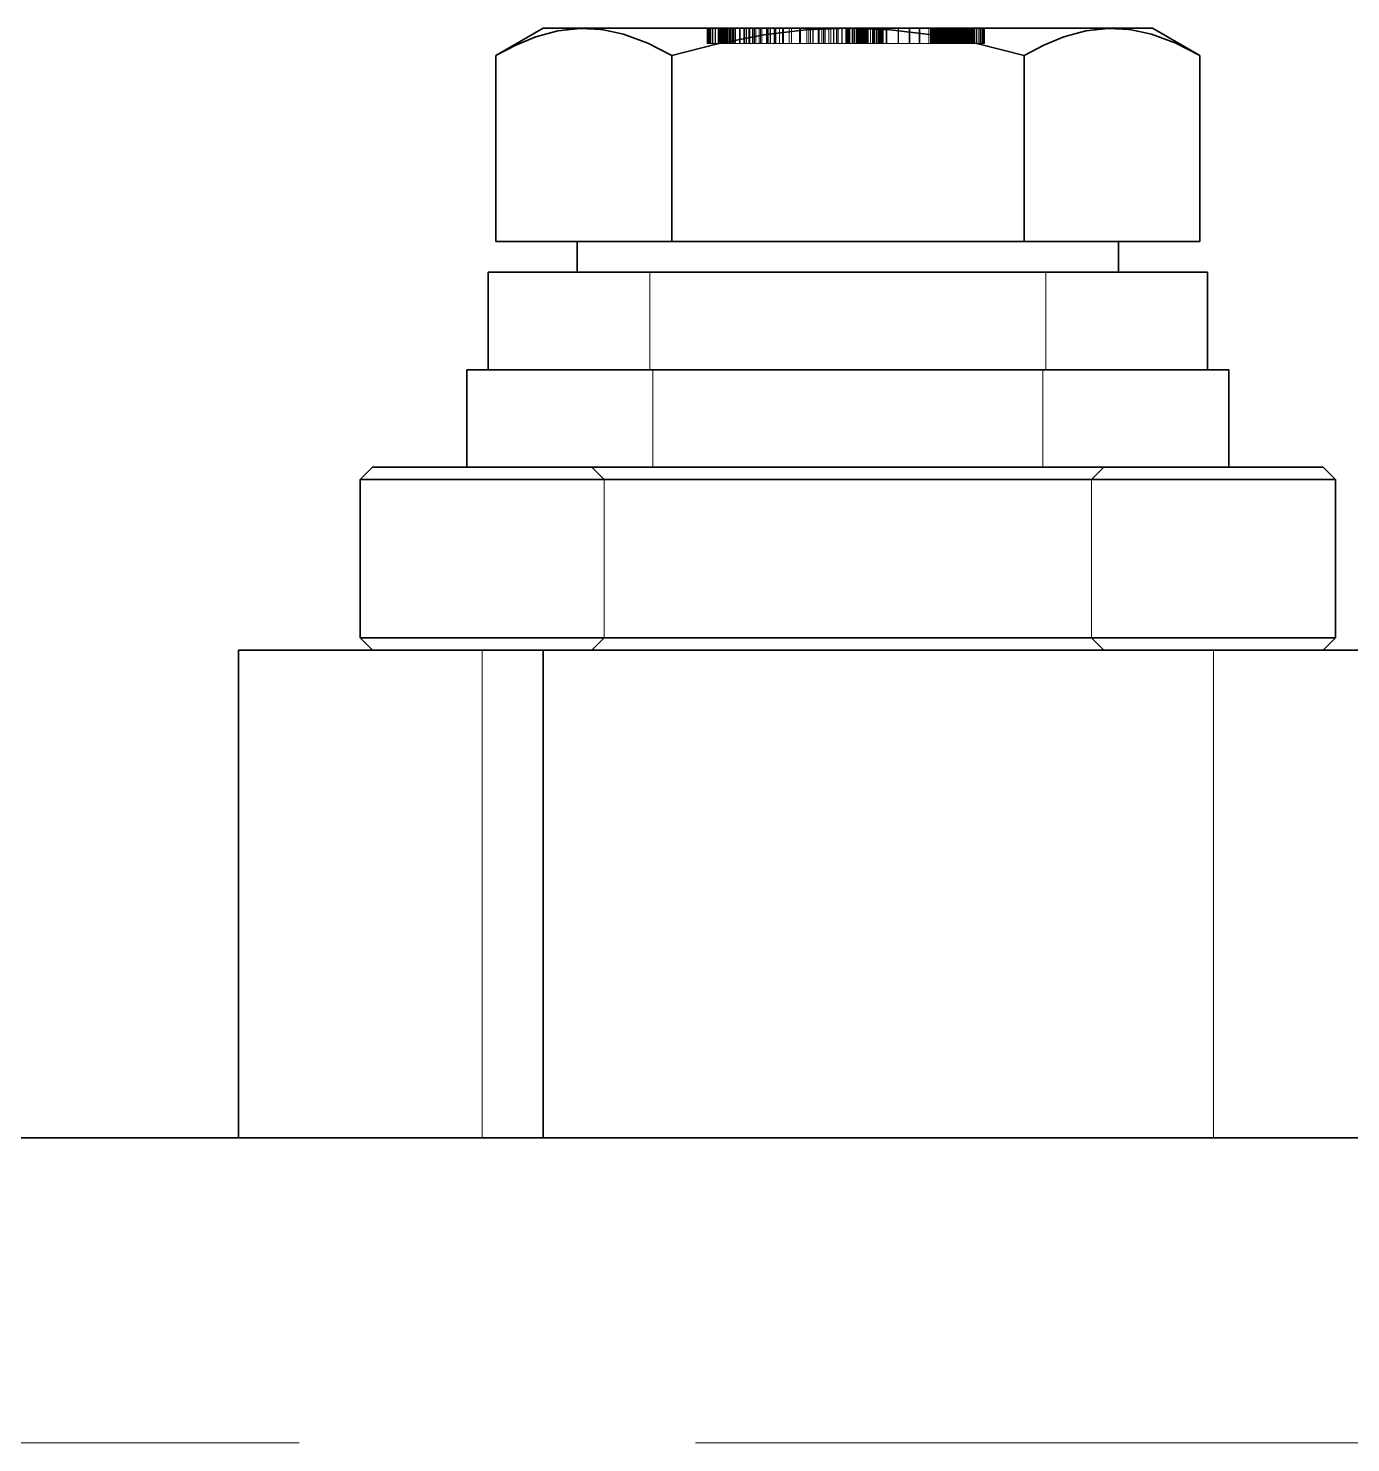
# Model space of a CAD drawing. Header units: millimetres. Extents: x -10155 to 20189, y -25550 to -22580.
# Drawn here: x -9013.2 to -8991.5, y -24743.05 to -24719.85 of the extents above; entities that cross this region are included whole.
import ezdxf

# ---------------------------------------------------------------- set-up
doc = ezdxf.new("R2010")
doc.units = ezdxf.units.MM
doc.linetypes.add('HIDDEN-HOKUTO', pattern=[3.8, 2.5, -1.3])
doc.layers.add('AM_HID', color=1, linetype='HIDDEN-HOKUTO', lineweight=25)

msp = doc.modelspace()

# ---------------------------------------------------------------- linework, layer by layer
at = {"color": 7, "lineweight": 35, "ltscale": 0.02237}
msp.add_line((-9004.748, -24719.846), (-9005.522, -24720.294), dxfattribs=at)
at = {"color": 7, "lineweight": 35, "ltscale": 0.125}
for p, q in [((-9004.748, -24719.846), (-8999.748, -24719.846)), ((-8999.748, -24719.846), (-8994.748, -24719.846)), ((-9004.748, -24730.046), (-9009.748, -24730.046)), ((-9004.748, -24738.046), (-9009.748, -24738.046))]:
    msp.add_line(p, q, dxfattribs=at)
at = {"color": 7, "lineweight": 35, "ltscale": 0.001489}
msp.add_line((-8999.776, -24719.846), (-8999.717, -24719.846), dxfattribs=at)
at = {"color": 7, "lineweight": 35, "ltscale": 0.022376}
msp.add_line((-8994.748, -24719.846), (-8993.972, -24720.294), dxfattribs=at)
at = {"color": 7, "lineweight": 35, "ltscale": 0.076314}
for p, q in [((-9005.522, -24723.346), (-9005.522, -24720.294)), ((-9002.637, -24723.346), (-9002.637, -24720.294)), ((-8996.858, -24723.346), (-8996.858, -24720.294)), ((-8993.972, -24723.346), (-8993.972, -24720.294))]:
    msp.add_line(p, q, dxfattribs=at)
at = {"color": 7, "lineweight": 35, "ltscale": 0.072131}
for p, q in [((-9005.522, -24723.346), (-9002.637, -24723.346)), ((-8996.858, -24723.346), (-8993.972, -24723.346))]:
    msp.add_line(p, q, dxfattribs=at)
at = {"color": 7, "lineweight": 35, "ltscale": 0.0125}
for p, q in [((-9004.187, -24723.346), (-9004.187, -24723.846)), ((-8995.308, -24723.346), (-8995.308, -24723.846))]:
    msp.add_line(p, q, dxfattribs=at)
at = {"color": 7, "lineweight": 35, "ltscale": 0.144489}
msp.add_line((-9002.637, -24723.346), (-8996.858, -24723.346), dxfattribs=at)
at = {"color": 7, "lineweight": 35, "ltscale": 0.147498}
msp.add_line((-8999.748, -24723.846), (-9005.647, -24723.846), dxfattribs=at)
at = {"color": 7, "lineweight": 35, "ltscale": 0.039999}
for p, q in [((-9005.647, -24723.846), (-9005.647, -24725.446)), ((-8993.847, -24723.846), (-8993.847, -24725.446))]:
    msp.add_line(p, q, dxfattribs=at)
at = {"color": 7, "lineweight": 35, "ltscale": 0.147504}
msp.add_line((-8993.847, -24723.846), (-8999.748, -24723.846), dxfattribs=at)
at = {"color": 7, "lineweight": 35, "ltscale": 0.15625}
for p, q in [((-9005.998, -24725.446), (-8999.748, -24725.446)), ((-8999.748, -24725.446), (-8993.498, -24725.446))]:
    msp.add_line(p, q, dxfattribs=at)
at = {"color": 7, "lineweight": 35, "ltscale": 0.040001}
for p, q in [((-9005.998, -24725.446), (-9005.998, -24727.046)), ((-8993.498, -24725.446), (-8993.498, -24727.046))]:
    msp.add_line(p, q, dxfattribs=at)
at = {"color": 7, "lineweight": 35, "ltscale": 0.007074}
msp.add_line((-9007.547, -24727.046), (-9007.748, -24727.246), dxfattribs=at)
at = {"color": 7, "lineweight": 35, "ltscale": 0.2}
for p, q in [((-8999.748, -24727.246), (-9007.748, -24727.246)), ((-8991.748, -24727.246), (-8999.748, -24727.246)), ((-9009.748, -24730.046), (-9009.748, -24738.046)), ((-8999.748, -24729.846), (-9007.748, -24729.846)), ((-9004.748, -24730.046), (-9004.748, -24738.046)), ((-8991.748, -24729.846), (-8999.748, -24729.846))]:
    msp.add_line(p, q, dxfattribs=at)
at = {"color": 7, "lineweight": 35, "ltscale": 0.065001}
for p, q in [((-9007.748, -24729.846), (-9007.748, -24727.246)), ((-8991.748, -24729.846), (-8991.748, -24727.246))]:
    msp.add_line(p, q, dxfattribs=at)
at = {"color": 7, "lineweight": 35, "ltscale": 0.194995}
msp.add_line((-9007.547, -24727.046), (-8999.748, -24727.046), dxfattribs=at)
at = {"color": 7, "lineweight": 35, "ltscale": 0.195007}
msp.add_line((-8999.748, -24727.046), (-8991.947, -24727.046), dxfattribs=at)
at = {"color": 7, "lineweight": 35, "ltscale": 0.007065}
msp.add_line((-8991.947, -24727.046), (-8991.748, -24727.246), dxfattribs=at)
at = {"color": 7, "lineweight": 35, "ltscale": 0.007075}
msp.add_line((-9007.547, -24730.046), (-9007.748, -24729.846), dxfattribs=at)
at = {"color": 7, "lineweight": 35}
for p, q in [((-8968.748, -24730.046), (-9004.748, -24730.046)), ((-9379.248, -24738.046), (-8933.248, -24738.046)), ((-9004.748, -24738.046), (-8968.748, -24738.046))]:
    msp.add_line(p, q, dxfattribs=at)
at = {"color": 7, "lineweight": 35, "ltscale": 0.007066}
msp.add_line((-8991.947, -24730.046), (-8991.748, -24729.846), dxfattribs=at)
at = {"color": 7, "lineweight": 35}
for points in [[(-9002.637, -24720.294), (-9003.032, -24720.091), (-9003.431, -24719.943), (-9003.786, -24719.867), (-9004.141, -24719.848), (-9004.507, -24719.889), (-9004.87, -24719.988), (-9005.198, -24720.123), (-9005.522, -24720.294)], [(-8999.748, -24719.846), (-9000.44, -24719.874), (-9001.128, -24719.954), (-9001.887, -24720.1), (-9002.637, -24720.294)], [(-8996.858, -24720.294), (-8997.608, -24720.1), (-8998.367, -24719.954), (-8999.055, -24719.874), (-8999.748, -24719.846)], [(-8993.972, -24720.294), (-8994.367, -24720.091), (-8994.767, -24719.943), (-8995.121, -24719.867), (-8995.477, -24719.848), (-8995.842, -24719.889), (-8996.205, -24719.988), (-8996.533, -24720.123), (-8996.858, -24720.294)]]:
    msp.add_lwpolyline(points, dxfattribs=at)
at = {"layer": 'AM_HID', "color": 1, "lineweight": 13, "ltscale": 5}
for p, q in [((-9002.057, -24719.846), (-9002.057, -24720.096)), ((-9002.053, -24719.846), (-9002.053, -24720.096)), ((-9002.051, -24719.846), (-9002.051, -24720.096)), ((-9002.041, -24719.846), (-9002.041, -24720.096)), ((-9002.035, -24719.846), (-9002.035, -24720.096)), ((-9002.023, -24719.846), (-9002.023, -24720.096)), ((-9002.009, -24719.846), (-9002.009, -24720.096)), ((-9002.005, -24719.846), (-9002.005, -24720.096)), ((-9001.997, -24719.846), (-9001.997, -24720.096)), ((-9001.971, -24719.846), (-9001.971, -24720.096)), ((-9001.962, -24719.846), (-9001.962, -24720.096)), ((-9001.924, -24719.846), (-9001.924, -24720.096)), ((-9001.921, -24719.846), (-9001.921, -24720.096)), ((-9001.875, -24719.846), (-9001.872, -24719.846)), ((-9001.875, -24719.846), (-9001.875, -24720.096)), ((-9001.872, -24719.846), (-9001.872, -24720.096)), ((-9001.872, -24719.846), (-9001.863, -24719.846)), ((-9001.872, -24719.846), (-9001.872, -24720.096)), ((-9001.871, -24719.846), (-9001.871, -24720.096)), ((-9001.865, -24719.846), (-9001.865, -24720.096)), ((-9001.863, -24719.846), (-9001.849, -24719.846)), ((-9001.863, -24719.846), (-9001.863, -24720.096)), ((-9001.857, -24719.846), (-9001.857, -24720.096)), ((-9001.849, -24719.846), (-9001.849, -24720.096)), ((-9001.849, -24719.846), (-9001.829, -24719.846)), ((-9001.849, -24719.846), (-9001.849, -24720.096)), ((-9001.848, -24719.846), (-9001.848, -24720.096)), ((-9001.848, -24719.846), (-9001.848, -24720.096)), ((-9001.848, -24719.846), (-9001.848, -24720.096)), ((-9001.848, -24719.846), (-9001.848, -24720.096)), ((-9001.847, -24719.846), (-9001.847, -24720.096)), ((-9001.847, -24719.846), (-9001.847, -24720.096)), ((-9001.847, -24719.846), (-9001.847, -24720.096)), ((-9001.847, -24719.846), (-9001.847, -24720.096)), ((-9001.844, -24719.846), (-9001.844, -24720.096)), ((-9001.844, -24719.846), (-9001.844, -24720.096)), ((-9001.844, -24719.846), (-9001.844, -24720.096)), ((-9001.844, -24719.846), (-9001.844, -24720.096)), ((-9001.84, -24719.846), (-9001.84, -24720.096)), ((-9001.84, -24719.846), (-9001.84, -24720.096)), ((-9001.84, -24719.846), (-9001.84, -24720.096)), ((-9001.84, -24719.846), (-9001.84, -24720.096)), ((-9001.836, -24719.846), (-9001.836, -24720.096)), ((-9001.836, -24719.846), (-9001.836, -24720.096)), ((-9001.836, -24719.846), (-9001.836, -24720.096)), ((-9001.836, -24719.846), (-9001.836, -24720.096)), ((-9001.836, -24719.846), (-9001.836, -24720.096)), ((-9001.83, -24719.846), (-9001.83, -24720.096)), ((-9001.83, -24719.846), (-9001.83, -24720.096)), ((-9001.83, -24719.846), (-9001.83, -24720.096)), ((-9001.83, -24719.846), (-9001.83, -24720.096)), ((-9001.829, -24719.846), (-9001.803, -24719.846)), ((-9001.829, -24719.846), (-9001.829, -24720.096)), ((-9001.823, -24719.846), (-9001.823, -24720.096)), ((-9001.823, -24719.846), (-9001.823, -24720.096)), ((-9001.823, -24719.846), (-9001.823, -24720.096)), ((-9001.823, -24719.846), (-9001.823, -24720.096)), ((-9001.815, -24719.846), (-9001.815, -24720.096)), ((-9001.815, -24719.846), (-9001.815, -24720.096)), ((-9001.815, -24719.846), (-9001.815, -24720.096)), ((-9001.815, -24719.846), (-9001.815, -24720.096)), ((-9001.815, -24719.846), (-9001.815, -24720.096)), ((-9001.807, -24719.846), (-9001.807, -24720.096)), ((-9001.807, -24719.846), (-9001.807, -24720.096)), ((-9001.807, -24719.846), (-9001.807, -24720.096)), ((-9001.807, -24719.846), (-9001.807, -24720.096)), ((-9001.806, -24719.846), (-9001.806, -24720.096)), ((-9001.803, -24719.846), (-9001.772, -24719.846)), ((-9001.803, -24719.846), (-9001.803, -24720.096)), ((-9001.797, -24719.846), (-9001.797, -24720.096)), ((-9001.797, -24719.846), (-9001.797, -24720.096)), ((-9001.797, -24719.846), (-9001.797, -24720.096)), ((-9001.797, -24719.846), (-9001.797, -24720.096)), ((-9001.795, -24719.846), (-9001.795, -24720.096)), ((-9001.786, -24719.846), (-9001.786, -24720.096)), ((-9001.786, -24719.846), (-9001.786, -24720.096)), ((-9001.786, -24719.846), (-9001.786, -24720.096)), ((-9001.786, -24719.846), (-9001.786, -24720.096)), ((-9001.774, -24719.846), (-9001.774, -24720.096)), ((-9001.774, -24719.846), (-9001.774, -24720.096)), ((-9001.774, -24719.846), (-9001.774, -24720.096)), ((-9001.774, -24719.846), (-9001.774, -24720.096)), ((-9001.772, -24719.846), (-9001.735, -24719.846)), ((-9001.772, -24719.846), (-9001.772, -24720.096)), ((-9001.768, -24719.846), (-9001.768, -24720.096)), ((-9001.761, -24719.846), (-9001.761, -24720.096)), ((-9001.761, -24719.846), (-9001.761, -24720.096)), ((-9001.761, -24719.846), (-9001.761, -24720.096)), ((-9001.761, -24719.846), (-9001.761, -24720.096)), ((-9001.751, -24719.846), (-9001.751, -24720.096)), ((-9001.747, -24719.846), (-9001.747, -24720.096)), ((-9001.747, -24719.846), (-9001.747, -24720.096)), ((-9001.747, -24719.846), (-9001.747, -24720.096)), ((-9001.747, -24719.846), (-9001.747, -24720.096)), ((-9001.735, -24719.846), (-9001.692, -24719.846)), ((-9001.735, -24719.846), (-9001.735, -24720.096)), ((-9001.732, -24719.846), (-9001.732, -24720.096)), ((-9001.732, -24719.846), (-9001.732, -24720.096)), ((-9001.732, -24719.846), (-9001.732, -24720.096)), ((-9001.732, -24719.846), (-9001.732, -24720.096)), ((-9001.72, -24719.846), (-9001.72, -24720.096)), ((-9001.716, -24719.846), (-9001.716, -24720.096)), ((-9001.716, -24719.846), (-9001.716, -24720.096)), ((-9001.716, -24719.846), (-9001.716, -24720.096)), ((-9001.716, -24719.846), (-9001.716, -24720.096)), ((-9001.716, -24719.846), (-9001.716, -24720.096)), ((-9001.698, -24719.846), (-9001.698, -24720.096)), ((-9001.698, -24719.846), (-9001.698, -24720.096)), ((-9001.698, -24719.846), (-9001.698, -24720.096)), ((-9001.698, -24719.846), (-9001.698, -24720.096)), ((-9001.692, -24719.846), (-9001.643, -24719.846)), ((-9001.692, -24719.846), (-9001.692, -24720.096)), ((-9001.68, -24719.846), (-9001.68, -24720.096)), ((-9001.68, -24719.846), (-9001.68, -24720.096)), ((-9001.68, -24719.846), (-9001.68, -24720.096)), ((-9001.68, -24719.846), (-9001.68, -24720.096)), ((-9001.68, -24719.846), (-9001.68, -24720.096)), ((-9001.665, -24719.846), (-9001.665, -24720.096)), ((-9001.661, -24719.846), (-9001.661, -24720.096)), ((-9001.661, -24719.846), (-9001.661, -24720.096)), ((-9001.661, -24719.846), (-9001.661, -24720.096)), ((-9001.661, -24719.846), (-9001.661, -24720.096)), ((-9001.643, -24719.846), (-9001.589, -24719.846)), ((-9001.643, -24719.846), (-9001.643, -24720.096)), ((-9001.641, -24719.846), (-9001.641, -24720.096)), ((-9001.641, -24719.846), (-9001.641, -24720.096)), ((-9001.641, -24719.846), (-9001.641, -24720.096)), ((-9001.641, -24719.846), (-9001.641, -24720.096)), ((-9001.625, -24719.846), (-9001.625, -24720.096)), ((-9001.6, -24719.846), (-9001.6, -24720.096)), ((-9001.6, -24719.846), (-9001.6, -24720.096)), ((-9001.589, -24719.846), (-9001.527, -24719.846)), ((-9001.589, -24719.846), (-9001.589, -24720.096)), ((-9001.527, -24719.846), (-9001.455, -24719.846)), ((-9001.527, -24719.846), (-9001.527, -24720.096)), ((-9001.527, -24719.846), (-9001.527, -24720.096)), ((-9001.524, -24719.846), (-9001.524, -24720.096)), ((-9001.513, -24719.846), (-9001.513, -24720.096)), ((-9001.455, -24719.846), (-9001.373, -24719.846)), ((-9001.455, -24719.846), (-9001.455, -24720.096)), ((-9001.446, -24719.846), (-9001.446, -24720.096)), ((-9001.417, -24719.846), (-9001.417, -24720.096)), ((-9001.412, -24719.846), (-9001.412, -24720.096)), ((-9001.373, -24719.846), (-9001.281, -24719.846)), ((-9001.373, -24719.846), (-9001.373, -24720.096)), ((-9001.356, -24719.846), (-9001.356, -24720.096)), ((-9001.314, -24719.846), (-9001.314, -24720.096)), ((-9001.291, -24719.846), (-9001.291, -24720.096)), ((-9001.281, -24719.846), (-9001.179, -24719.846)), ((-9001.281, -24719.846), (-9001.281, -24720.096)), ((-9001.26, -24719.846), (-9001.26, -24720.096)), ((-9001.202, -24719.846), (-9001.202, -24720.096)), ((-9001.179, -24719.846), (-9001.068, -24719.846)), ((-9001.179, -24719.846), (-9001.179, -24720.096)), ((-9001.161, -24719.846), (-9001.161, -24720.096)), ((-9001.157, -24719.846), (-9001.157, -24720.096)), ((-9001.082, -24719.846), (-9001.082, -24720.096)), ((-9001.068, -24719.846), (-9000.946, -24719.846)), ((-9001.068, -24719.846), (-9001.068, -24720.096)), ((-9001.046, -24719.846), (-9001.046, -24720.096)), ((-9001.043, -24719.846), (-9001.043, -24720.096)), ((-9001.02, -24719.846), (-9001.02, -24720.096)), ((-9000.955, -24719.846), (-9000.955, -24720.096)), ((-9000.946, -24719.846), (-9000.815, -24719.846)), ((-9000.946, -24719.846), (-9000.946, -24720.096)), ((-9000.929, -24719.846), (-9000.929, -24720.096)), ((-9000.871, -24719.846), (-9000.871, -24720.096)), ((-9000.819, -24719.846), (-9000.819, -24720.096)), ((-9000.815, -24719.846), (-9000.674, -24719.846)), ((-9000.815, -24719.846), (-9000.815, -24720.096)), ((-9000.805, -24719.846), (-9000.805, -24720.096)), ((-9000.711, -24719.846), (-9000.711, -24720.096)), ((-9000.675, -24719.846), (-9000.675, -24720.096)), ((-9000.674, -24719.846), (-9000.523, -24719.846)), ((-9000.674, -24719.846), (-9000.674, -24720.096)), ((-9000.673, -24719.846), (-9000.673, -24720.096)), ((-9000.542, -24719.846), (-9000.542, -24720.096)), ((-9000.535, -24719.846), (-9000.535, -24720.096)), ((-9000.523, -24719.846), (-9000.523, -24720.096)), ((-9000.523, -24719.846), (-9000.421, -24719.846)), ((-9000.523, -24719.846), (-9000.523, -24720.096)), ((-9000.421, -24719.846), (-9000.324, -24719.846)), ((-9000.421, -24719.846), (-9000.421, -24720.096)), ((-9000.42, -24719.846), (-9000.42, -24720.096)), ((-9000.389, -24719.846), (-9000.389, -24720.096)), ((-9000.363, -24719.846), (-9000.363, -24720.096)), ((-9000.324, -24719.846), (-9000.232, -24719.846)), ((-9000.324, -24719.846), (-9000.324, -24720.096)), ((-9000.319, -24719.846), (-9000.319, -24720.096)), ((-9000.237, -24719.846), (-9000.237, -24720.096)), ((-9000.232, -24719.846), (-9000.144, -24719.846)), ((-9000.232, -24719.846), (-9000.232, -24720.096)), ((-9000.22, -24719.846), (-9000.22, -24720.096)), ((-9000.175, -24719.846), (-9000.175, -24720.096)), ((-9000.146, -24719.846), (-9000.146, -24720.096)), ((-9000.144, -24719.846), (-9000.061, -24719.846)), ((-9000.144, -24719.846), (-9000.144, -24720.096)), ((-9000.123, -24719.846), (-9000.123, -24720.096)), ((-9000.061, -24719.846), (-9000.061, -24720.096)), ((-9000.061, -24719.846), (-8999.983, -24719.846)), ((-9000.061, -24719.846), (-9000.061, -24720.096)), ((-9000.029, -24719.846), (-9000.029, -24720.096)), ((-8999.983, -24719.846), (-8999.983, -24720.096)), ((-8999.983, -24719.846), (-8999.909, -24719.846)), ((-8999.983, -24719.846), (-8999.983, -24720.096)), ((-8999.977, -24719.846), (-8999.977, -24720.096)), ((-8999.936, -24719.846), (-8999.936, -24720.096)), ((-8999.91, -24719.846), (-8999.91, -24720.096)), ((-8999.909, -24719.846), (-8999.84, -24719.846)), ((-8999.909, -24719.846), (-8999.909, -24720.096)), ((-8999.847, -24719.846), (-8999.847, -24720.096)), ((-8999.846, -24719.846), (-8999.846, -24720.096)), ((-8999.843, -24719.846), (-8999.843, -24720.096)), ((-8999.84, -24719.846), (-8999.776, -24719.846)), ((-8999.84, -24719.846), (-8999.84, -24720.096)), ((-8999.783, -24719.846), (-8999.783, -24720.096)), ((-8999.781, -24719.846), (-8999.781, -24720.096)), ((-8999.776, -24719.846), (-8999.776, -24720.096)), ((-8999.757, -24719.846), (-8999.757, -24720.096)), ((-8999.743, -24719.846), (-8999.743, -24720.096)), ((-8999.728, -24719.846), (-8999.728, -24720.096)), ((-8999.718, -24719.846), (-8999.718, -24720.096)), ((-8999.717, -24719.846), (-8999.663, -24719.846)), ((-8999.717, -24719.846), (-8999.717, -24720.096)), ((-8999.679, -24719.846), (-8999.679, -24720.096)), ((-8999.671, -24719.846), (-8999.671, -24720.096)), ((-8999.663, -24719.846), (-8999.614, -24719.846)), ((-8999.663, -24719.846), (-8999.663, -24720.096)), ((-8999.659, -24719.846), (-8999.659, -24720.096)), ((-8999.637, -24719.846), (-8999.637, -24720.096)), ((-8999.614, -24719.846), (-8999.571, -24719.846)), ((-8999.614, -24719.846), (-8999.614, -24720.096)), ((-8999.603, -24719.846), (-8999.603, -24720.096)), ((-8999.6, -24719.846), (-8999.6, -24720.096)), ((-8999.587, -24719.846), (-8999.587, -24720.096)), ((-8999.586, -24719.846), (-8999.586, -24720.096)), ((-8999.571, -24719.846), (-8999.534, -24719.846)), ((-8999.571, -24719.846), (-8999.571, -24720.096)), ((-8999.568, -24719.846), (-8999.568, -24720.096)), ((-8999.551, -24719.846), (-8999.551, -24720.096)), ((-8999.539, -24719.846), (-8999.539, -24720.096)), ((-8999.534, -24719.846), (-8999.502, -24719.846)), ((-8999.534, -24719.846), (-8999.534, -24720.096)), ((-8999.521, -24719.846), (-8999.521, -24720.096)), ((-8999.514, -24719.846), (-8999.514, -24720.096)), ((-8999.508, -24719.846), (-8999.508, -24720.096)), ((-8999.502, -24719.846), (-8999.502, -24720.096)), ((-8999.502, -24719.846), (-8999.477, -24719.846)), ((-8999.502, -24719.846), (-8999.502, -24720.096)), ((-8999.492, -24719.846), (-8999.492, -24720.096)), ((-8999.477, -24719.846), (-8999.457, -24719.846)), ((-8999.477, -24719.846), (-8999.477, -24720.096)), ((-8999.473, -24719.846), (-8999.473, -24720.096)), ((-8999.458, -24719.846), (-8999.458, -24720.096)), ((-8999.457, -24719.846), (-8999.442, -24719.846)), ((-8999.457, -24719.846), (-8999.457, -24720.096)), ((-8999.456, -24719.846), (-8999.456, -24720.096)), ((-8999.446, -24719.846), (-8999.446, -24720.096)), ((-8999.442, -24719.846), (-8999.434, -24719.846)), ((-8999.442, -24719.846), (-8999.442, -24720.096)), ((-8999.437, -24719.846), (-8999.437, -24720.096)), ((-8999.437, -24719.846), (-8999.437, -24720.096)), ((-8999.434, -24719.846), (-8999.431, -24719.846)), ((-8999.434, -24719.846), (-8999.434, -24720.096)), ((-8999.433, -24719.846), (-8999.433, -24720.096)), ((-8999.431, -24719.846), (-8999.431, -24720.096)), ((-8999.414, -24719.846), (-8999.414, -24720.096)), ((-8999.375, -24719.846), (-8999.375, -24720.096)), ((-8999.374, -24719.846), (-8999.374, -24720.096)), ((-8999.344, -24719.846), (-8999.344, -24720.096)), ((-8999.34, -24719.846), (-8999.34, -24720.096)), ((-8999.321, -24719.846), (-8999.321, -24720.096)), ((-8999.31, -24719.846), (-8999.31, -24720.096)), ((-8999.308, -24719.846), (-8999.308, -24720.096)), ((-8999.279, -24719.846), (-8999.279, -24720.096)), ((-8999.275, -24719.846), (-8999.275, -24720.096)), ((-8999.253, -24719.846), (-8999.253, -24720.096)), ((-8999.237, -24719.846), (-8999.237, -24720.096)), ((-8999.231, -24719.846), (-8999.231, -24720.096)), ((-8999.213, -24719.846), (-8999.213, -24720.096)), ((-8999.208, -24719.846), (-8999.208, -24720.096)), ((-8999.198, -24719.846), (-8999.198, -24720.096)), ((-8999.187, -24719.846), (-8999.187, -24720.096)), ((-8999.186, -24719.846), (-8999.186, -24720.096)), ((-8999.177, -24719.846), (-8999.177, -24720.096)), ((-8999.175, -24719.846), (-8999.175, -24720.096)), ((-8999.172, -24719.846), (-8999.172, -24720.096)), ((-8999.171, -24719.846), (-8999.171, -24720.096)), ((-8999.121, -24719.846), (-8999.121, -24720.096)), ((-8999.109, -24719.846), (-8999.109, -24720.096)), ((-8998.92, -24719.846), (-8998.92, -24720.096)), ((-8998.917, -24719.846), (-8998.917, -24720.096)), ((-8998.743, -24719.846), (-8998.743, -24720.096)), ((-8998.732, -24719.846), (-8998.732, -24720.096)), ((-8998.576, -24719.846), (-8998.576, -24720.096)), ((-8998.566, -24719.846), (-8998.566, -24720.096)), ((-8998.421, -24719.846), (-8998.421, -24720.096)), ((-8998.419, -24719.846), (-8998.419, -24720.096)), ((-8998.391, -24719.846), (-8998.391, -24720.096)), ((-8998.39, -24719.846), (-8998.39, -24720.096)), ((-8998.39, -24719.846), (-8998.39, -24720.096)), ((-8998.388, -24719.846), (-8998.388, -24720.096)), ((-8998.388, -24719.846), (-8998.388, -24720.096)), ((-8998.385, -24719.846), (-8998.385, -24720.096)), ((-8998.384, -24719.846), (-8998.384, -24720.096)), ((-8998.38, -24719.846), (-8998.38, -24720.096)), ((-8998.378, -24719.846), (-8998.378, -24720.096)), ((-8998.374, -24719.846), (-8998.374, -24720.096)), ((-8998.371, -24719.846), (-8998.371, -24720.096)), ((-8998.367, -24719.846), (-8998.367, -24720.096)), ((-8998.363, -24719.846), (-8998.363, -24720.096)), ((-8998.359, -24719.846), (-8998.359, -24720.096)), ((-8998.352, -24719.846), (-8998.352, -24720.096)), ((-8998.349, -24719.846), (-8998.349, -24720.096)), ((-8998.341, -24719.846), (-8998.341, -24720.096)), ((-8998.338, -24719.846), (-8998.338, -24720.096)), ((-8998.328, -24719.846), (-8998.328, -24720.096)), ((-8998.326, -24719.846), (-8998.326, -24720.096)), ((-8998.313, -24719.846), (-8998.313, -24720.096)), ((-8998.313, -24719.846), (-8998.313, -24720.096)), ((-8998.312, -24719.846), (-8998.312, -24720.096)), ((-8998.297, -24719.846), (-8998.297, -24720.096)), ((-8998.296, -24719.846), (-8998.296, -24720.096)), ((-8998.291, -24719.846), (-8998.291, -24720.096)), ((-8998.281, -24719.846), (-8998.281, -24720.096)), ((-8998.278, -24719.846), (-8998.278, -24720.096)), ((-8998.277, -24719.846), (-8998.277, -24720.096)), ((-8998.263, -24719.846), (-8998.263, -24720.096)), ((-8998.259, -24719.846), (-8998.259, -24720.096)), ((-8998.245, -24719.846), (-8998.245, -24720.096)), ((-8998.238, -24719.846), (-8998.238, -24720.096)), ((-8998.235, -24719.846), (-8998.235, -24720.096)), ((-8998.224, -24719.846), (-8998.224, -24720.096)), ((-8998.215, -24719.846), (-8998.215, -24720.096)), ((-8998.203, -24719.846), (-8998.203, -24720.096)), ((-8998.191, -24719.846), (-8998.191, -24720.096)), ((-8998.182, -24719.846), (-8998.182, -24720.096)), ((-8998.18, -24719.846), (-8998.18, -24720.096)), ((-8998.165, -24719.846), (-8998.165, -24720.096)), ((-8998.156, -24719.846), (-8998.156, -24720.096)), ((-8998.144, -24719.846), (-8998.144, -24720.096)), ((-8998.138, -24719.846), (-8998.138, -24720.096)), ((-8998.131, -24719.846), (-8998.131, -24720.096)), ((-8998.12, -24719.846), (-8998.12, -24720.096)), ((-8998.11, -24719.846), (-8998.11, -24720.096)), ((-8998.109, -24719.846), (-8998.109, -24720.096)), ((-8998.1, -24719.846), (-8998.1, -24720.096)), ((-8998.092, -24719.846), (-8998.092, -24720.096)), ((-8998.089, -24719.846), (-8998.089, -24720.096)), ((-8998.079, -24719.846), (-8998.079, -24720.096)), ((-8998.079, -24719.846), (-8998.079, -24720.096)), ((-8998.068, -24719.846), (-8998.068, -24720.096)), ((-8998.058, -24719.846), (-8998.058, -24720.096)), ((-8998.048, -24719.846), (-8998.048, -24720.096)), ((-8998.047, -24719.846), (-8998.047, -24720.096)), ((-8998.037, -24719.846), (-8998.037, -24720.096)), ((-8998.023, -24719.846), (-8998.023, -24720.096)), ((-8998.016, -24719.846), (-8998.016, -24720.096)), ((-8998.015, -24719.846), (-8998.015, -24720.096)), ((-8998.014, -24719.846), (-8998.014, -24720.096)), ((-8998.006, -24719.846), (-8998.006, -24720.096)), ((-8997.996, -24719.846), (-8997.996, -24720.096)), ((-8997.985, -24719.846), (-8997.985, -24720.096)), ((-8997.98, -24719.846), (-8997.98, -24720.096)), ((-8997.975, -24719.846), (-8997.975, -24720.096)), ((-8997.964, -24719.846), (-8997.964, -24720.096)), ((-8997.954, -24719.846), (-8997.954, -24720.096)), ((-8997.947, -24719.846), (-8997.947, -24720.096)), ((-8997.946, -24719.846), (-8997.946, -24720.096)), ((-8997.944, -24719.846), (-8997.944, -24720.096)), ((-8997.933, -24719.846), (-8997.933, -24720.096)), ((-8997.923, -24719.846), (-8997.923, -24720.096)), ((-8997.923, -24719.846), (-8997.923, -24720.096)), ((-8997.923, -24719.846), (-8997.923, -24720.096)), ((-8997.915, -24719.846), (-8997.915, -24720.096)), ((-8997.91, -24719.846), (-8997.91, -24720.096)), ((-8997.902, -24719.846), (-8997.902, -24720.096)), ((-8997.902, -24719.846), (-8997.902, -24720.096)), ((-8997.902, -24719.846), (-8997.902, -24720.096)), ((-8997.886, -24719.846), (-8997.886, -24720.096)), ((-8997.883, -24719.846), (-8997.883, -24720.096)), ((-8997.883, -24719.846), (-8997.883, -24720.096)), ((-8997.883, -24719.846), (-8997.883, -24720.096)), ((-8997.873, -24719.846), (-8997.873, -24720.096)), ((-8997.865, -24719.846), (-8997.865, -24720.096)), ((-8997.865, -24719.846), (-8997.865, -24720.096)), ((-8997.864, -24719.846), (-8997.864, -24720.096)), ((-8997.848, -24719.846), (-8997.848, -24720.096)), ((-8997.848, -24719.846), (-8997.848, -24720.096)), ((-8997.846, -24719.846), (-8997.846, -24720.096)), ((-8997.835, -24719.846), (-8997.835, -24720.096)), ((-8997.834, -24719.846), (-8997.834, -24720.096)), ((-8997.832, -24719.846), (-8997.832, -24720.096)), ((-8997.832, -24719.846), (-8997.832, -24720.096)), ((-8997.829, -24719.846), (-8997.829, -24720.096)), ((-8997.819, -24719.846), (-8997.819, -24720.096)), ((-8997.817, -24719.846), (-8997.817, -24720.096)), ((-8997.817, -24719.846), (-8997.817, -24720.096)), ((-8997.812, -24719.846), (-8997.812, -24720.096)), ((-8997.803, -24719.846), (-8997.803, -24720.096)), ((-8997.803, -24719.846), (-8997.803, -24720.096)), ((-8997.796, -24719.846), (-8997.796, -24720.096)), ((-8997.796, -24719.846), (-8997.796, -24720.096)), ((-8997.79, -24719.846), (-8997.79, -24720.096)), ((-8997.79, -24719.846), (-8997.79, -24720.096)), ((-8997.79, -24719.846), (-8997.79, -24720.096)), ((-8997.781, -24719.846), (-8997.781, -24720.096)), ((-8997.778, -24719.846), (-8997.778, -24720.096)), ((-8997.778, -24719.846), (-8997.778, -24720.096)), ((-8997.767, -24719.846), (-8997.767, -24720.096)), ((-8997.767, -24719.846), (-8997.767, -24720.096)), ((-8997.767, -24719.846), (-8997.767, -24720.096)), ((-8997.757, -24719.846), (-8997.757, -24720.096)), ((-8997.757, -24719.846), (-8997.757, -24720.096)), ((-8997.756, -24719.846), (-8997.756, -24720.096)), ((-8997.754, -24719.846), (-8997.754, -24720.096)), ((-8997.753, -24719.846), (-8997.753, -24720.096)), ((-8997.748, -24719.846), (-8997.748, -24720.096)), ((-8997.748, -24719.846), (-8997.748, -24720.096)), ((-8997.741, -24719.846), (-8997.741, -24720.096)), ((-8997.74, -24719.846), (-8997.74, -24720.096)), ((-8997.74, -24719.846), (-8997.74, -24720.096)), ((-8997.736, -24719.846), (-8997.736, -24720.096)), ((-8997.733, -24719.846), (-8997.733, -24720.096)), ((-8997.733, -24719.846), (-8997.733, -24720.096)), ((-8997.73, -24719.846), (-8997.73, -24720.096)), ((-8997.728, -24719.846), (-8997.728, -24720.096)), ((-8997.728, -24719.846), (-8997.728, -24720.096)), ((-8997.725, -24719.846), (-8997.725, -24720.096)), ((-8997.723, -24719.846), (-8997.723, -24720.096)), ((-8997.723, -24719.846), (-8997.723, -24720.096)), ((-8997.721, -24719.846), (-8997.721, -24720.096)), ((-8997.719, -24719.846), (-8997.719, -24720.096)), ((-8997.719, -24719.846), (-8997.719, -24720.096)), ((-8997.717, -24719.846), (-8997.717, -24720.096)), ((-8997.717, -24719.846), (-8997.717, -24720.096)), ((-8997.715, -24719.846), (-8997.715, -24720.096)), ((-8997.715, -24719.846), (-8997.715, -24720.096)), ((-8997.715, -24719.846), (-8997.715, -24720.096)), ((-8997.715, -24719.846), (-8997.715, -24720.096)), ((-8997.712, -24719.846), (-8997.712, -24720.096)), ((-8997.705, -24719.846), (-8997.705, -24720.096)), ((-8997.705, -24719.846), (-8997.705, -24720.096)), ((-8997.699, -24719.846), (-8997.699, -24720.096)), ((-8997.695, -24719.846), (-8997.695, -24720.096)), ((-8997.693, -24719.846), (-8997.693, -24720.096)), ((-8997.691, -24719.846), (-8997.691, -24720.096)), ((-8997.689, -24719.846), (-8997.689, -24720.096)), ((-8997.689, -24719.846), (-8997.689, -24720.096)), ((-8997.675, -24719.846), (-8997.675, -24720.096)), ((-8997.666, -24719.846), (-8997.666, -24720.096)), ((-8997.64, -24719.846), (-8997.64, -24720.096)), ((-8997.609, -24719.846), (-8997.609, -24720.096)), ((-8997.609, -24719.846), (-8997.609, -24720.096)), ((-8997.582, -24719.846), (-8997.582, -24720.096)), ((-8997.564, -24719.846), (-8997.564, -24720.096)), ((-8997.559, -24719.846), (-8997.559, -24720.096)), ((-8997.559, -24719.846), (-8997.559, -24720.096)), ((-8997.54, -24719.846), (-8997.54, -24720.096)), ((-8997.532, -24719.846), (-8997.532, -24720.096)), ((-8997.525, -24719.846), (-8997.525, -24720.096)), ((-8997.515, -24719.846), (-8997.515, -24720.096)), ((-8997.513, -24719.846), (-8997.513, -24720.096)), ((-8997.509, -24719.846), (-8997.509, -24720.096)), ((-8997.507, -24719.846), (-8997.507, -24720.096)), ((-9002.637, -24720.294), (-9002.637, -24723.346)), ((-9002.053, -24720.096), (-9002.057, -24720.096)), ((-9002.041, -24720.096), (-9002.053, -24720.096)), ((-9002.023, -24720.096), (-9002.041, -24720.096)), ((-9001.997, -24720.096), (-9002.023, -24720.096)), ((-9001.962, -24720.096), (-9001.997, -24720.096)), ((-9001.921, -24720.096), (-9001.962, -24720.096)), ((-9001.872, -24720.096), (-9001.921, -24720.096)), ((-9001.815, -24720.096), (-9001.872, -24720.096)), ((-9001.751, -24720.096), (-9001.815, -24720.096)), ((-9001.68, -24720.096), (-9001.751, -24720.096)), ((-9001.6, -24720.096), (-9001.68, -24720.096)), ((-9001.513, -24720.096), (-9001.6, -24720.096)), ((-9001.417, -24720.096), (-9001.513, -24720.096)), ((-9001.314, -24720.096), (-9001.417, -24720.096)), ((-9001.202, -24720.096), (-9001.314, -24720.096)), ((-9001.082, -24720.096), (-9001.202, -24720.096)), ((-9000.955, -24720.096), (-9001.082, -24720.096)), ((-9000.819, -24720.096), (-9000.955, -24720.096)), ((-9000.675, -24720.096), (-9000.819, -24720.096)), ((-9000.523, -24720.096), (-9000.675, -24720.096)), ((-9000.42, -24720.096), (-9000.523, -24720.096)), ((-9000.319, -24720.096), (-9000.42, -24720.096)), ((-9000.22, -24720.096), (-9000.319, -24720.096)), ((-9000.123, -24720.096), (-9000.22, -24720.096)), ((-9000.029, -24720.096), (-9000.123, -24720.096)), ((-8999.936, -24720.096), (-9000.029, -24720.096)), ((-8999.846, -24720.096), (-8999.936, -24720.096)), ((-8999.757, -24720.096), (-8999.846, -24720.096)), ((-8999.671, -24720.096), (-8999.757, -24720.096)), ((-8999.587, -24720.096), (-8999.671, -24720.096)), ((-8999.508, -24720.096), (-8999.587, -24720.096)), ((-8999.437, -24720.096), (-8999.508, -24720.096)), ((-8999.374, -24720.096), (-8999.437, -24720.096)), ((-8999.321, -24720.096), (-8999.374, -24720.096)), ((-8999.275, -24720.096), (-8999.321, -24720.096)), ((-8999.237, -24720.096), (-8999.275, -24720.096)), ((-8999.208, -24720.096), (-8999.237, -24720.096)), ((-8999.187, -24720.096), (-8999.208, -24720.096)), ((-8999.175, -24720.096), (-8999.187, -24720.096)), ((-8999.171, -24720.096), (-8999.175, -24720.096)), ((-8999.121, -24720.096), (-8999.171, -24720.096)), ((-8998.917, -24720.096), (-8999.121, -24720.096)), ((-8998.732, -24720.096), (-8998.917, -24720.096)), ((-8998.566, -24720.096), (-8998.732, -24720.096)), ((-8998.419, -24720.096), (-8998.566, -24720.096)), ((-8998.363, -24720.096), (-8998.419, -24720.096)), ((-8998.388, -24720.096), (-8998.39, -24720.096)), ((-8998.384, -24720.096), (-8998.388, -24720.096)), ((-8998.378, -24720.096), (-8998.384, -24720.096)), ((-8998.371, -24720.096), (-8998.378, -24720.096)), ((-8998.363, -24720.096), (-8998.371, -24720.096)), ((-8998.352, -24720.096), (-8998.363, -24720.096)), ((-8998.341, -24720.096), (-8998.352, -24720.096)), ((-8998.328, -24720.096), (-8998.341, -24720.096)), ((-8998.313, -24720.096), (-8998.328, -24720.096)), ((-8998.296, -24720.096), (-8998.313, -24720.096)), ((-8998.278, -24720.096), (-8998.296, -24720.096)), ((-8998.259, -24720.096), (-8998.278, -24720.096)), ((-8998.238, -24720.096), (-8998.259, -24720.096)), ((-8998.215, -24720.096), (-8998.238, -24720.096)), ((-8998.191, -24720.096), (-8998.215, -24720.096)), ((-8998.165, -24720.096), (-8998.191, -24720.096)), ((-8998.138, -24720.096), (-8998.165, -24720.096)), ((-8998.109, -24720.096), (-8998.138, -24720.096)), ((-8998.079, -24720.096), (-8998.109, -24720.096)), ((-8998.047, -24720.096), (-8998.079, -24720.096)), ((-8998.014, -24720.096), (-8998.047, -24720.096)), ((-8997.98, -24720.096), (-8998.014, -24720.096)), ((-8997.946, -24720.096), (-8997.98, -24720.096)), ((-8997.91, -24720.096), (-8997.946, -24720.096)), ((-8997.873, -24720.096), (-8997.91, -24720.096)), ((-8997.835, -24720.096), (-8997.873, -24720.096)), ((-8997.796, -24720.096), (-8997.835, -24720.096)), ((-8997.756, -24720.096), (-8997.796, -24720.096)), ((-8997.715, -24720.096), (-8997.756, -24720.096)), ((-8997.675, -24720.096), (-8997.715, -24720.096)), ((-8997.64, -24720.096), (-8997.675, -24720.096)), ((-8997.609, -24720.096), (-8997.64, -24720.096)), ((-8997.582, -24720.096), (-8997.609, -24720.096)), ((-8997.559, -24720.096), (-8997.582, -24720.096)), ((-8997.54, -24720.096), (-8997.559, -24720.096)), ((-8997.525, -24720.096), (-8997.54, -24720.096)), ((-8997.515, -24720.096), (-8997.525, -24720.096)), ((-8997.509, -24720.096), (-8997.515, -24720.096)), ((-8997.507, -24720.096), (-8997.509, -24720.096)), ((-8996.858, -24723.346), (-8996.858, -24720.294)), ((-9002.998, -24723.846), (-8999.748, -24723.846)), ((-9002.998, -24723.846), (-9002.998, -24725.446)), ((-8999.748, -24723.846), (-8996.498, -24723.846)), ((-8996.498, -24723.846), (-8996.498, -24725.446)), ((-9002.998, -24725.446), (-8999.748, -24725.446)), ((-9002.947, -24725.446), (-9002.947, -24727.046)), ((-8999.748, -24725.446), (-8996.498, -24725.446)), ((-8996.547, -24725.446), (-8996.547, -24727.046)), ((-8999.748, -24727.246), (-9007.748, -24727.246)), ((-9005.998, -24727.046), (-8999.748, -24727.046)), ((-9003.748, -24727.246), (-9003.947, -24727.046)), ((-8999.748, -24727.246), (-9003.748, -24727.246)), ((-9003.748, -24729.846), (-9003.748, -24727.246)), ((-8999.748, -24727.046), (-8993.498, -24727.046)), ((-8995.748, -24727.246), (-8999.748, -24727.246)), ((-8991.748, -24727.246), (-8999.748, -24727.246)), ((-8995.748, -24727.246), (-8995.547, -24727.046)), ((-8995.748, -24729.846), (-8995.748, -24727.246)), ((-8999.748, -24729.846), (-9007.748, -24729.846)), ((-9007.547, -24730.046), (-8999.748, -24730.046)), ((-9005.748, -24730.046), (-9005.748, -24738.046)), ((-9004.748, -24730.046), (-9004.748, -24738.046)), ((-9003.748, -24729.846), (-9003.947, -24730.046)), ((-9003.748, -24729.846), (-8999.748, -24729.846)), ((-8999.748, -24729.846), (-8995.748, -24729.846)), ((-8991.748, -24729.846), (-8999.748, -24729.846)), ((-8999.748, -24730.046), (-8991.947, -24730.046)), ((-8995.748, -24729.846), (-8995.547, -24730.046)), ((-8993.748, -24730.046), (-8993.748, -24738.046)), ((-9686.248, -24743.046), (-8626.248, -24743.046))]:
    msp.add_line(p, q, dxfattribs=at)
for points in [[(-9005.522, -24720.294), (-9005.128, -24720.091), (-9004.728, -24719.943), (-9004.374, -24719.867), (-9004.018, -24719.848), (-9003.653, -24719.889), (-9003.29, -24719.988), (-9002.962, -24720.123), (-9002.637, -24720.294)], [(-9002.637, -24720.294), (-9001.887, -24720.1), (-9001.128, -24719.954), (-9000.44, -24719.874), (-8999.748, -24719.846)], [(-8999.748, -24719.846), (-8999.055, -24719.874), (-8998.367, -24719.954), (-8997.608, -24720.1), (-8996.858, -24720.294)], [(-8996.858, -24720.294), (-8996.463, -24720.091), (-8996.063, -24719.943), (-8995.709, -24719.867), (-8995.353, -24719.848), (-8994.988, -24719.889), (-8994.625, -24719.988), (-8994.297, -24720.123), (-8993.972, -24720.294)]]:
    msp.add_lwpolyline(points, dxfattribs=at)

doc.saveas('drawing.dxf')
